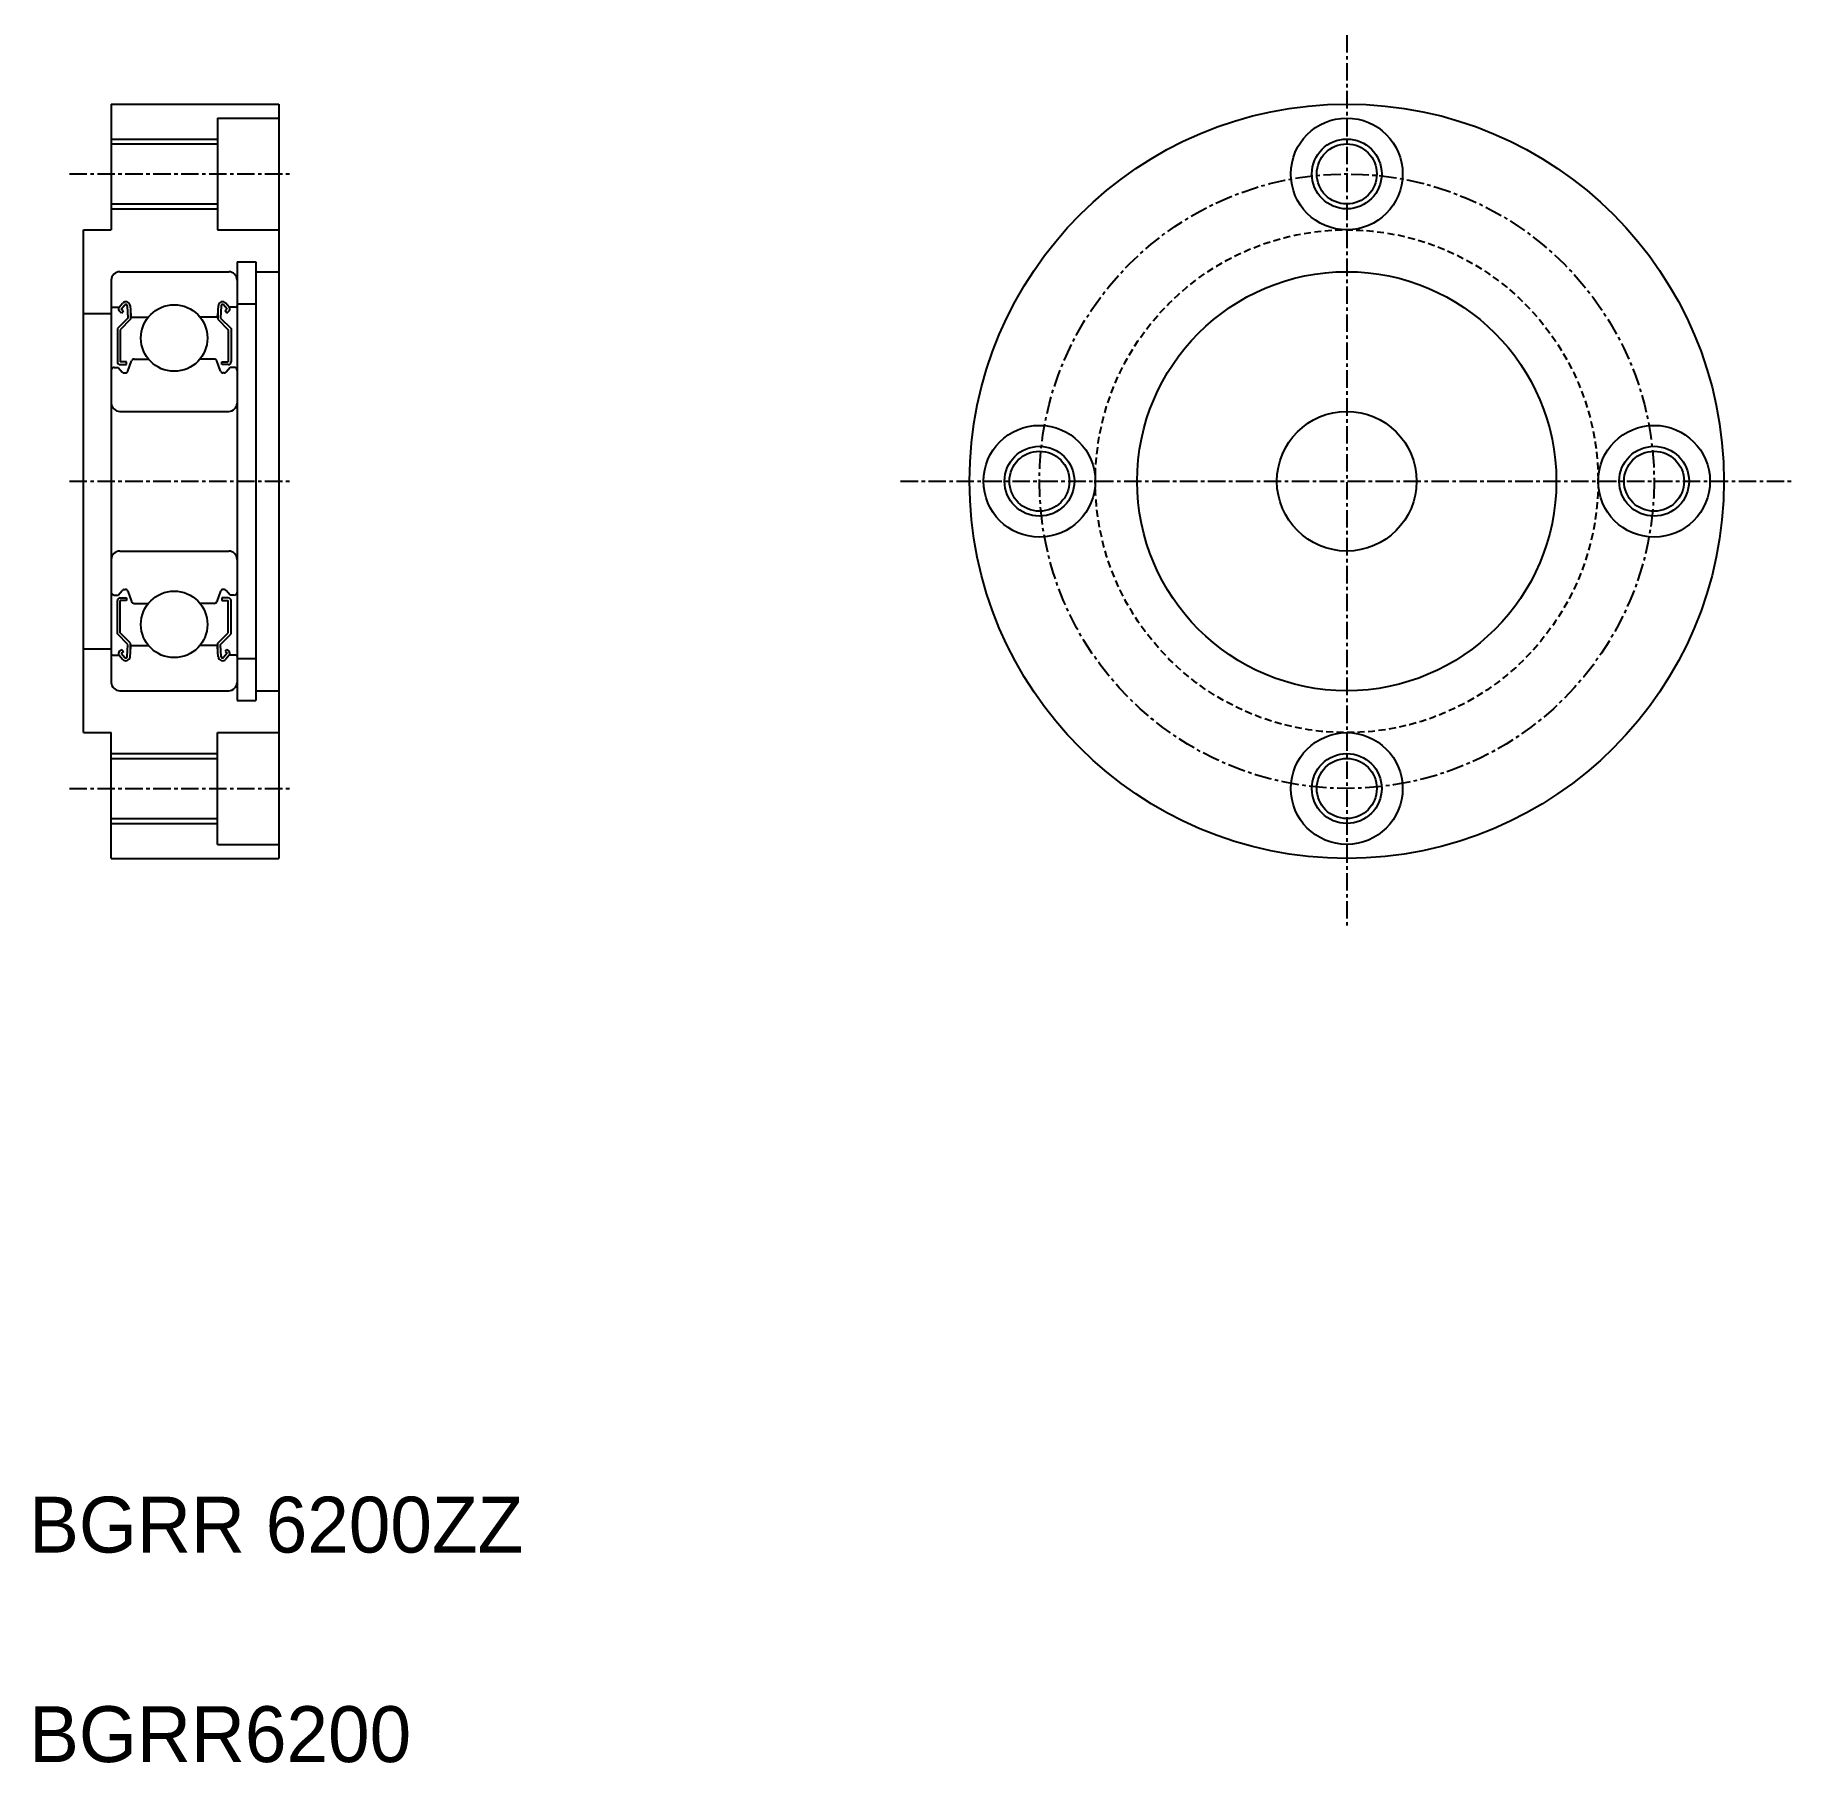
# Model space of a CAD drawing. Extents: x 169 to 294, y 82 to 206.
import ezdxf

# ---------------------------------------------------------------- set-up
doc = ezdxf.new("R2010")
doc.units = 0
doc.linetypes.add('CENTER', pattern=[2, 1.25, -0.25, 0.25, -0.25])
doc.linetypes.add('DASHED', pattern=[0.75, 0.5, -0.25])
doc.layers.get('0').update_dxf_attribs({"linetype": 'CONTINUOUS'})
doc.layers.add('CENTER', color=1, linetype='CENTER')

msp = doc.modelspace()

# ---------------------------------------------------------------- linework, layer by layer
for p, q in [((174.08, 201.05), (186.08, 201.05)), ((174.08, 201.05), (174.08, 192.05)), ((186.08, 201.05), (186.08, 147.05)), ((181.68, 200.05), (181.68, 192.05)), ((181.68, 200.05), (186.08, 200.05)), ((174.08, 198.2), (181.68, 198.2)), ((174.08, 193.9), (181.68, 193.9)), ((172.08, 156.05), (172.08, 192.05)), ((172.08, 192.05), (174.08, 192.05)), ((181.68, 192.05), (186.08, 192.05)), ((174.68, 189.05), (182.48, 189.05)), ((183.08, 189.75), (183.08, 158.35)), ((183.08, 189.75), (184.43, 189.75)), ((184.43, 189.75), (184.43, 158.35)), ((184.43, 189.05), (186.08, 189.05)), ((174.08, 188.45), (174.08, 159.65)), ((183.08, 188.45), (183.08, 159.65)), ((174.18, 186.5), (174.64, 186.5)), ((174.64, 186.5), (174.89, 186.8)), ((174.79, 186.37), (175.04, 186.67)), ((174.95, 186.24), (174.79, 186.37)), ((174.82, 186.09), (174.95, 186.24)), ((175.22, 186.61), (175.26, 185.73)), ((175.42, 186.63), (175.48, 185.89)), ((181.74, 186.63), (181.68, 185.89)), ((181.94, 186.61), (181.9, 185.73)), ((182.37, 186.37), (182.12, 186.67)), ((182.22, 186.24), (182.37, 186.37)), ((182.34, 186.09), (182.22, 186.24)), ((182.52, 186.5), (182.27, 186.8)), ((182.98, 186.5), (182.52, 186.5)), ((183.08, 186.75), (184.43, 186.75)), ((172.08, 186.05), (174.08, 186.05)), ((175.26, 185.73), (174.51, 184.98)), ((174.51, 184.98), (174.51, 182.6)), ((174.82, 186.09), (174.67, 186.22)), ((175.46, 185.65), (174.71, 184.9)), ((175.46, 186.12), (175.46, 185.65)), ((175.58, 185.8), (176.73, 185.8)), ((181.58, 185.8), (180.43, 185.8)), ((181.7, 186.12), (181.7, 185.65)), ((181.7, 185.65), (182.45, 184.9)), ((181.9, 185.73), (182.65, 184.98)), ((182.34, 186.09), (182.5, 186.22)), ((182.65, 184.98), (182.65, 182.6)), ((174.71, 184.9), (174.71, 182.6)), ((182.45, 184.9), (182.45, 182.6)), ((175.16, 182.6), (174.71, 182.6)), ((175.16, 182.4), (175.16, 182.6)), ((175.26, 181.93), (175.53, 182.67)), ((175.72, 182.8), (176.73, 182.8)), ((181.44, 182.8), (180.43, 182.8)), ((181.9, 181.93), (181.63, 182.67)), ((182, 182.6), (182.45, 182.6)), ((182, 182.4), (182, 182.6)), ((174.28, 182.2), (174.58, 182.2)), ((174.58, 182.2), (174.86, 181.87)), ((174.71, 182.4), (175.16, 182.4)), ((175.01, 181.8), (175.08, 181.8)), ((182.45, 182.4), (182, 182.4)), ((182.15, 181.8), (182.09, 181.8)), ((182.58, 182.2), (182.31, 181.87)), ((182.88, 182.2), (182.58, 182.2)), ((174.68, 179.05), (182.48, 179.05)), ((172.08, 174.05), (172.08, 174.05)), ((174.68, 169.05), (182.48, 169.05)), ((174.58, 165.9), (174.86, 166.23)), ((175.01, 166.3), (175.08, 166.3)), ((175.26, 166.17), (175.53, 165.43)), ((181.9, 166.17), (181.63, 165.43)), ((182.15, 166.3), (182.09, 166.3)), ((182.58, 165.9), (182.31, 166.23)), ((172.08, 165.05), (172.08, 165.05)), ((174.28, 165.9), (174.58, 165.9)), ((174.51, 163.12), (174.51, 165.5)), ((174.71, 165.7), (175.16, 165.7)), ((174.71, 163.2), (174.71, 165.5)), ((175.16, 165.5), (174.71, 165.5)), ((175.16, 165.7), (175.16, 165.5)), ((175.72, 165.3), (176.73, 165.3)), ((181.44, 165.3), (180.43, 165.3)), ((182.45, 165.7), (182, 165.7)), ((182, 165.7), (182, 165.5)), ((182, 165.5), (182.45, 165.5)), ((182.45, 163.2), (182.45, 165.5)), ((182.88, 165.9), (182.58, 165.9)), ((182.65, 163.12), (182.65, 165.5)), ((175.26, 162.37), (174.51, 163.12)), ((175.46, 162.45), (174.71, 163.2)), ((175.22, 161.49), (175.26, 162.37)), ((175.46, 161.98), (175.46, 162.45)), ((181.7, 162.45), (182.45, 163.2)), ((181.7, 161.98), (181.7, 162.45)), ((181.9, 162.37), (182.65, 163.12)), ((181.94, 161.49), (181.9, 162.37)), ((172.08, 162.05), (174.08, 162.05)), ((174.18, 161.6), (174.64, 161.6)), ((174.64, 161.6), (174.89, 161.3)), ((174.82, 162.01), (174.67, 161.88)), ((174.95, 161.86), (174.79, 161.73)), ((174.79, 161.73), (175.04, 161.43)), ((174.82, 162.01), (174.95, 161.86)), ((175.42, 161.47), (175.48, 162.21)), ((175.58, 162.3), (176.73, 162.3)), ((175.87, 162.3), (175.87, 162.3)), ((176.16, 162.3), (176.16, 162.3)), ((181.58, 162.3), (180.43, 162.3)), ((181.74, 161.47), (181.68, 162.21)), ((182.37, 161.73), (182.12, 161.43)), ((182.34, 162.01), (182.22, 161.86)), ((182.22, 161.86), (182.37, 161.73)), ((182.52, 161.6), (182.27, 161.3)), ((182.34, 162.01), (182.5, 161.88)), ((182.98, 161.6), (182.52, 161.6)), ((183.08, 161.35), (184.43, 161.35)), ((174.68, 159.05), (182.48, 159.05)), ((184.43, 159.05), (186.08, 159.05)), ((183.08, 158.35), (184.43, 158.35)), ((172.08, 156.05), (174.08, 156.05)), ((174.08, 147.05), (174.08, 156.05)), ((181.68, 148.05), (181.68, 156.05)), ((181.68, 156.05), (186.08, 156.05)), ((174.08, 154.2), (181.68, 154.2)), ((174.08, 149.9), (181.68, 149.9)), ((181.68, 148.05), (186.08, 148.05)), ((174.08, 147.05), (186.08, 147.05))]:
    msp.add_line(p, q)
at = {"color": 3}
for p, q in [((174.08, 198.55), (181.68, 198.55)), ((174.08, 193.55), (181.68, 193.55)), ((174.08, 154.55), (181.68, 154.55)), ((174.08, 149.55), (181.68, 149.55))]:
    msp.add_line(p, q, dxfattribs=at)
for centre, radius in [((262.52, 174.05), 27), ((262.52, 196.05), 4), ((262.52, 196.05), 2.15), ((262.52, 174.05), 15), ((178.58, 184.3), 2.38), ((262.52, 174.05), 5), ((240.52, 174.05), 4), ((284.52, 174.05), 4), ((240.52, 174.05), 2.15), ((284.52, 174.05), 2.15), ((178.58, 163.8), 2.38), ((262.52, 152.05), 4), ((262.52, 152.05), 2.15)]:
    msp.add_circle(centre, radius)
for centre in [(262.52, 196.05), (240.52, 174.05), (284.52, 174.05), (262.52, 152.05)]:
    msp.add_circle(centre, 2.5, dxfattribs=at)
at = {"color": 3, "linetype": 'DASHED'}
msp.add_circle((262.52, 174.05), 18, dxfattribs=at)
for centre, radius, start, end in [((174.68, 188.45), 0.6, 90, 180), ((182.48, 188.45), 0.6, 0, 90), ((174.18, 186.6), 0.1, 180, 270), ((174.79, 186.37), 0.2, 140.0029, 230.087), ((175.12, 186.6), 0.3, 4.9968, 140.0029), ((175.12, 186.61), 0.1, 2.8198, 140.0022), ((182.04, 186.6), 0.3, 39.9971, 175.0032), ((182.04, 186.61), 0.1, 39.9978, 177.1802), ((182.37, 186.37), 0.2, 309.913, 39.9971), ((182.98, 186.6), 0.1, 270, 0), ((175.58, 185.9), 0.1, 184.9968, 269.9995), ((181.58, 185.9), 0.1, 270.0005, 355.0032), ((174.71, 182.6), 0.2, 180, 270), ((175.72, 182.6), 0.2, 90, 159.9914), ((181.44, 182.6), 0.2, 20.0086, 90), ((182.45, 182.6), 0.2, 270, 0), ((174.28, 182), 0.2, 90, 180), ((175.01, 182), 0.2, 219.995, 270), ((175.08, 182), 0.2, 270, 339.9914), ((182.09, 182), 0.2, 200.0086, 270), ((182.15, 182), 0.2, 270, 320.005), ((182.88, 182), 0.2, 0, 90), ((174.68, 179.65), 0.6, 180, 270), ((182.48, 179.65), 0.6, 270, 0), ((174.68, 168.45), 0.6, 90, 180), ((182.48, 168.45), 0.6, 0, 90), ((174.28, 166.1), 0.2, 180, 270), ((175.01, 166.1), 0.2, 90, 140.005), ((175.08, 166.1), 0.2, 20.0086, 90), ((182.09, 166.1), 0.2, 90, 159.9914), ((182.15, 166.1), 0.2, 39.995, 90), ((182.88, 166.1), 0.2, 270, 0), ((174.71, 165.5), 0.2, 90, 180), ((175.72, 165.5), 0.2, 200.0086, 270), ((181.44, 165.5), 0.2, 270, 339.9914), ((182.45, 165.5), 0.2, 0, 90), ((174.18, 161.5), 0.1, 90, 180), ((174.79, 161.73), 0.2, 129.913, 219.9971), ((175.12, 161.5), 0.3, 219.9971, 355.0032), ((175.12, 161.5), 0.1, 219.9978, 357.1802), ((175.58, 162.2), 0.1, 90.0005, 175.0032), ((181.58, 162.2), 0.1, 4.9968, 89.9995), ((182.04, 161.5), 0.3, 184.9968, 320.0029), ((182.04, 161.5), 0.1, 182.8198, 320.0022), ((182.37, 161.73), 0.2, 320.0029, 50.087), ((182.98, 161.5), 0.1, 0, 90), ((174.68, 159.65), 0.6, 180, 270), ((182.48, 159.65), 0.6, 270, 0)]:
    msp.add_arc(centre, radius, start, end)
at = {"layer": 'CENTER', "color": 1, "linetype": 'CENTER'}
for p, q in [((262.52, 205.99), (262.52, 142.11)), ((171.08, 196.05), (187.08, 196.05)), ((171.08, 174.05), (187.08, 174.05)), ((230.58, 174.05), (294.45, 174.05)), ((171.08, 152.05), (187.08, 152.05))]:
    msp.add_line(p, q, dxfattribs=at)
msp.add_circle((262.52, 174.05), 22, dxfattribs=at)

# ---------------------------------------------------------------- texts
for s, p in [('BGRR 6200ZZ', (168.19, 97.35)), ('BGRR6200', (168.19, 82.35))]:
    msp.add_text(s, height=4).set_placement(p)

doc.saveas('drawing.dxf')
